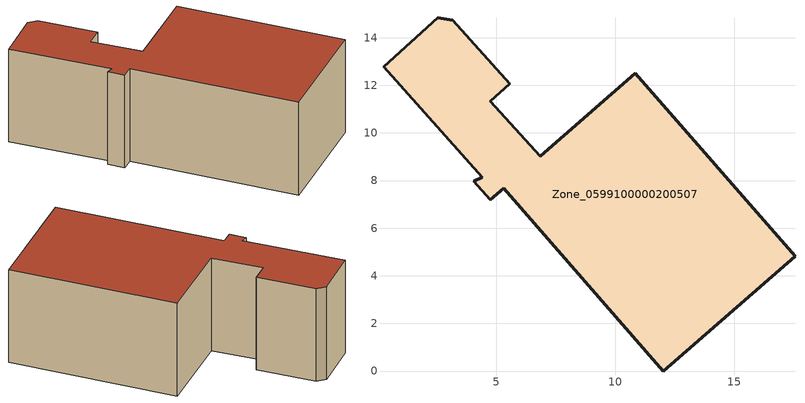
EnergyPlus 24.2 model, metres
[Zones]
Zone_0599100000200507
 floor ground (C_G): 4.42,8.14 0.27,12.77 2.56,14.83 3.18,14.74 5.58,12.06 4.76,11.33 6.85,9.02 10.85,12.5 17.56,4.81 12.03,0 5.33,7.67 4.76,7.19 4.06,7.97 z0
 wall outside (C_F): 17.56,4.81 10.85,12.5 6.85,9.02 4.76,11.33 5.58,12.06 3.18,14.74 2.56,14.83 0.27,12.77 4.42,8.14 4.06,7.97 4.76,7.19 5.33,7.67 12.03,0 17.56,4.81 z0:6.1
 roof outside (C_R): 0.27,12.77 4.42,8.14 4.06,7.97 4.76,7.19 5.33,7.67 12.03,0 17.56,4.81 10.85,12.5 6.85,9.02 4.76,11.33 5.58,12.06 3.18,14.74 2.56,14.83 z6.1
[BUILDING]
Pand.0599100000200507: North Axis=0; Terrain=City; Loads Convergence Tolerance Value=0.04; Temperature Convergence Tolerance Value=0.4; Solar Distribution=FullExterior; Maximum Number of Warmup Days=25; Minimum Number of Warmup Days=1
[Site:Location]
Rotterdam.The.Hague.AP_ZH_NLD Design_Conditions: Latitude=51.96; Longitude=4.45; Time Zone=1; Elevation=-4.5
[SITE:GROUNDTEMPERATURE:BUILDINGSURFACE]
18, 18, 18, 18, 18, 18, 18, 18, 18, 18, 18, 18
[MATERIAL] Thermal Absorptance=0.9; Solar Absorptance=0.7; Visible Absorptance=0.7
Name | Roughness | Thickness | Conductivity | Density | Specific Heat
G.TI.1946 | MediumSmooth | 0.15 | 1 | 540 | 1210
F.TI.1946 | Rough | 0.3 | 0.857143 | 1920 | 840
R.TI.1946 | MediumRough | 0.2 | 0.1 | 1500 | 1000
[CONSTRUCTION]
C_G: G.TI.1946
C_F: F.TI.1946
C_R: R.TI.1946
[ZONE]
Zone_0599100000200507: Type=1; Multiplier=1; Ceiling Height=Autocalculate; Volume=Autocalculate; Floor Area=autocalculate; Part of Total Floor Area=Yes
[ZONEINFILTRATION:DESIGNFLOWRATE]
Infil_Zone_0599100000200507: Zone or ZoneList or Space or SpaceList=Zone_0599100000200507; Schedule=AlwaysOn; Design Flow Rate Calculation Method=Flow/Area; Flow Rate per Floor Area=0.003; Constant Term Coefficient=1; Temperature Term Coefficient=0; Velocity Term Coefficient=0; Velocity Squared Term Coefficient=0
[HVACTEMPLATE:ZONE:IDEALLOADSAIRSYSTEM]
Zone_0599100000200507: Maximum Heating Supply Air Temperature=50; Minimum Cooling Supply Air Temperature=13; Maximum Heating Supply Air Humidity Ratio=0.0156; Minimum Cooling Supply Air Humidity Ratio=0.0077; Heating Limit=NoLimit; Cooling Limit=NoLimit; Dehumidification Control Type=ConstantSensibleHeatRatio; Cooling Sensible Heat Ratio=0.7; Dehumidification Setpoint=60; Humidification Control Type=None; Humidification Setpoint=30; Outdoor Air Method=None; Outdoor Air Flow Rate per Person=0.00944; Outdoor Air Flow Rate per Zone Floor Area=0; Outdoor Air Flow Rate per Zone=0; Demand Controlled Ventilation Type=None; Outdoor Air Economizer Type=NoEconomizer; Heat Recovery Type=None; Sensible Heat Recovery Effectiveness=0.7; Latent Heat Recovery Effectiveness=0.65
[ZONECONTROL:THERMOSTAT]
ThermostatControl_Zone_0599100000200507: Zone or ZoneList=Zone_0599100000200507; Control Type Schedule=DualSetpointControlType; Control 1=Thermostat_Zone_0599100000200507; Temperature Difference Between Cutout And Setpoint=0
[THERMOSTATSETPOINT:DUALSETPOINT]
Thermostat_Zone_0599100000200507: Heating Setpoint Temperature Schedule=HeatingSetpoint_Zone_0599100000200507; Cooling Setpoint Temperature Schedule=CoolingSetpoint_Zone_0599100000200507
[SCHEDULE:COMPACT]
HeatingSetpoint_Zone_0599100000200507: Through: 12/31, For: AllDays, Until: 24:00, 21
CoolingSetpoint_Zone_0599100000200507: Through: 12/31, For: AllDays, Until: 24:00, 24
DualSetpointControlType: Through: 12/31, For: AllDays, Until: 24:00, 4
AlwaysOn: Through: 12/31, For: AllDays, Until: 24:00, 1
